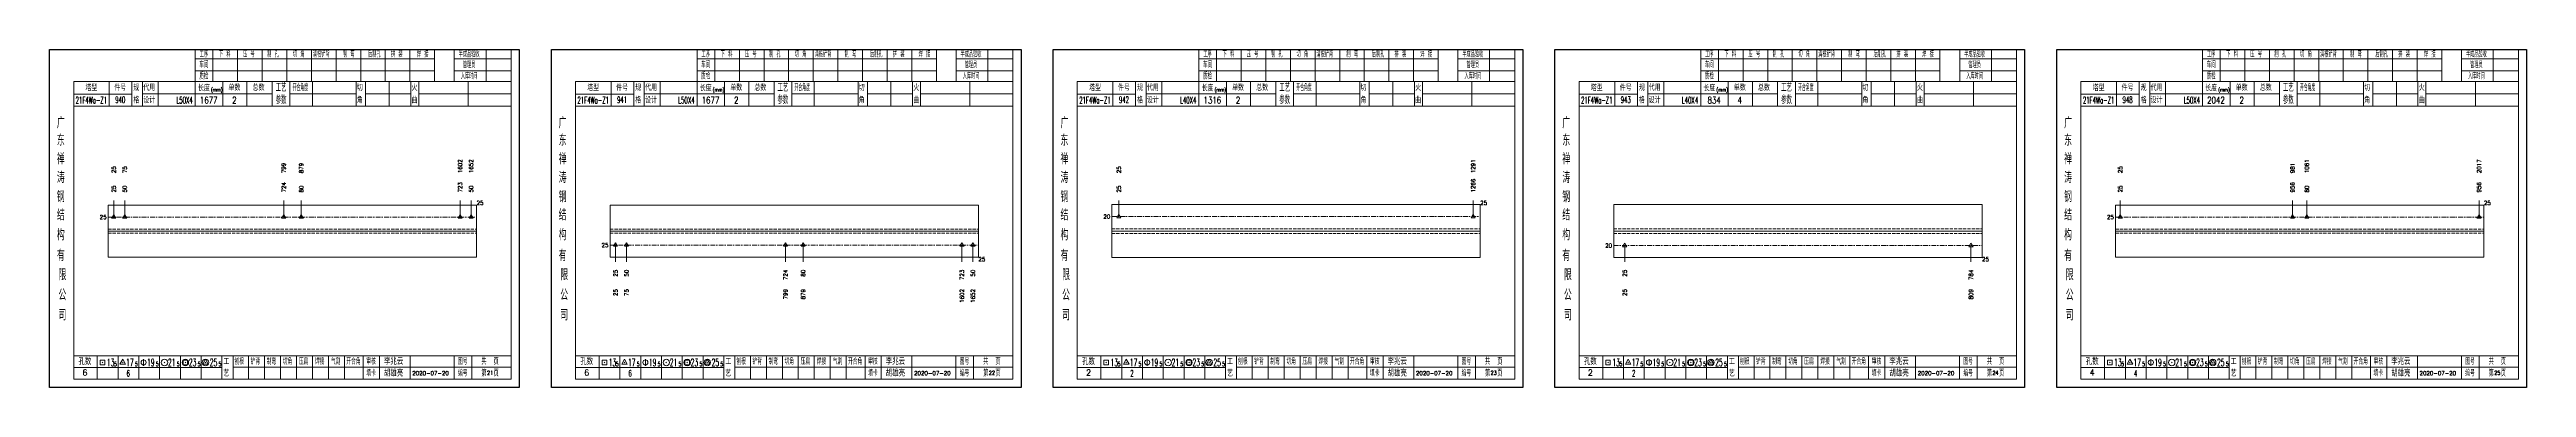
# Model space of a CAD drawing. Extents: x 1310 to 15542, y -76 to 8381.
# Drawn here: x 7759 to 9300, y -76 to 134 of the extents above; entities that cross this region are included whole.
import ezdxf
from ezdxf.enums import TextEntityAlignment as Align

# ---------------------------------------------------------------- set-up
doc = ezdxf.new("R2010")
doc.units = 0
doc.header["$MEASUREMENT"] = 0
doc.linetypes.add('一点画线', pattern=[5.2, 3, -1, 0.2, -1])
doc.linetypes.add('虚线', pattern=[2.75, 2, -0.75])
doc.layers.get('0').update_dxf_attribs({"linetype": 'CONTINUOUS', "lineweight": 25})
for name, color, linetype, lineweight in [('1', 7, 'CONTINUOUS', 25), ('4', 7, 'CONTINUOUS', 25), ('5', 7, 'CONTINUOUS', 25)]:
    doc.layers.add(name, color=color, linetype=linetype, lineweight=lineweight)
doc.styles.get("Standard").update_dxf_attribs({"font": 'simplex.shx', "width": 0.7, "height": 3, "bigfont": 'gbhzfs.shx'})

# ---------------------------------------------------------------- blocks, each defined once
blk = doc.blocks.new('孔17.5')
at = {"layer": '5', "color": 7, "linetype": 'Continuous', "lineweight": 13}
for p, q in [((0, 1), (-0.866, -0.5)), ((-0.1, -0.1), (0.1, 0.1)), ((0.1, -0.1), (-0.1, 0.1)), ((0.866, -0.5), (0, 1)), ((-0.866, -0.5), (0.866, -0.5))]:
    blk.add_line(p, q, dxfattribs=at)
blk = doc.blocks.new('CTJGK')
at = {"color": 6, "linetype": 'Continuous'}
for p, q in [((0, 209.97), (292.13, 209.97)), ((0, 0), (0, 209.97)), ((292.13, 209.97), (292.13, 0)), ((292.13, 0), (0, 0))]:
    blk.add_line(p, q, dxfattribs=at)

msp = doc.modelspace()

# ---------------------------------------------------------------- linework, layer by layer
at = {"color": 7, "linetype": 'Continuous', "lineweight": 18}
for p, q in [((7795.522, 37.234), (7795.522, 4.834)), ((7795.522, 37.234), (8024.652, 37.234)), ((8024.652, 37.234), (8024.652, 4.834)), ((8107.652, 37.234), (8107.652, 4.834)), ((8107.652, 37.234), (8336.782, 37.234)), ((8336.782, 37.234), (8336.782, 4.834)), ((8419.782, 37.534), (8419.782, 4.534)), ((8419.782, 37.534), (8648.912, 37.534)), ((8648.912, 37.534), (8648.912, 4.534)), ((8731.912, 37.534), (8731.912, 4.534)), ((8731.912, 37.534), (8961.042, 37.534)), ((8961.042, 37.534), (8961.042, 4.534)), ((9044.042, 37.234), (9044.042, 4.834)), ((9044.042, 37.234), (9273.172, 37.234)), ((9273.172, 37.234), (9273.172, 4.834)), ((7795.522, 21.034), (8024.652, 21.034)), ((8107.652, 21.034), (8336.782, 21.034)), ((8419.782, 21.034), (8648.912, 21.034)), ((8731.912, 21.034), (8961.042, 21.034)), ((9044.042, 21.034), (9273.172, 21.034))]:
    msp.add_line(p, q, dxfattribs=at)
at = {"color": 7, "linetype": 'Continuous', "lineweight": 13}
for p, q in [((7798.937, 29.734), (7798.937, 40.034)), ((7805.769, 29.734), (7805.769, 40.034)), ((7904.69, 29.734), (7904.69, 40.034)), ((7915.62, 29.734), (7915.62, 40.034)), ((8014.404, 29.734), (8014.404, 40.034)), ((8021.236, 29.734), (8021.236, 40.034)), ((8424.134, 30.034), (8424.134, 40.034)), ((8644.559, 30.034), (8644.559, 40.034)), ((9047.042, 29.734), (9047.042, 40.034)), ((9154.118, 29.734), (9154.118, 40.034)), ((9163.095, 29.734), (9163.095, 40.034)), ((9270.172, 29.734), (9270.172, 40.034)), ((8111.067, 12.334), (8111.067, 2.034)), ((8117.899, 12.334), (8117.899, 2.034)), ((8216.82, 12.334), (8216.82, 2.034)), ((8227.75, 12.334), (8227.75, 2.034)), ((8326.534, 12.334), (8326.534, 2.034)), ((8333.366, 12.334), (8333.366, 2.034)), ((8738.78, 12.034), (8738.78, 2.034)), ((8954.173, 12.034), (8954.173, 2.034))]:
    msp.add_line(p, q, dxfattribs=at)
at = {"color": 3, "linetype": '一点画线', "lineweight": 13}
for p, q in [((7795.522, 29.734), (8024.652, 29.734)), ((8419.782, 30.034), (8648.912, 30.034)), ((9044.042, 29.734), (9273.172, 29.734)), ((8107.652, 12.334), (8336.782, 12.334)), ((8731.912, 12.034), (8961.042, 12.034))]:
    msp.add_line(p, q, dxfattribs=at)
at = {"color": 1, "linetype": '虚线', "lineweight": 18}
for p, q in [((7795.522, 22.234), (8024.652, 22.234)), ((7795.522, 19.834), (8024.652, 19.834)), ((8107.652, 22.234), (8336.782, 22.234)), ((8107.652, 19.834), (8336.782, 19.834)), ((8419.782, 22.534), (8648.912, 22.534)), ((8419.782, 19.534), (8648.912, 19.534)), ((8731.912, 22.534), (8961.042, 22.534)), ((8731.912, 19.534), (8961.042, 19.534)), ((9044.042, 22.234), (9273.172, 22.234)), ((9044.042, 19.834), (9273.172, 19.834))]:
    msp.add_line(p, q, dxfattribs=at)
at = {"layer": '1', "color": 7, "linetype": 'Continuous', "lineweight": 18}
for p, q in [((7795.522, 4.834), (8024.652, 4.834)), ((8107.652, 4.834), (8336.782, 4.834)), ((8419.782, 4.534), (8648.912, 4.534)), ((8731.912, 4.534), (8961.042, 4.534)), ((9044.042, 4.834), (9273.172, 4.834))]:
    msp.add_line(p, q, dxfattribs=at)
at = {"layer": '4', "color": 1, "linetype": 'Continuous', "lineweight": 18}
for p, q in [((7759.022, 133.861), (7759.022, -76.109)), ((8051.152, 133.861), (7759.022, 133.861)), ((7849.652, 133.861), (7849.652, 114.021)), ((7998.492, 128.131), (7849.652, 128.131)), ((7860.682, 133.861), (7860.682, 114.001)), ((7875.992, 133.861), (7875.992, 114.001)), ((7891.312, 133.861), (7891.312, 114.001)), ((7906.622, 133.861), (7906.622, 114.001)), ((7921.932, 133.861), (7921.932, 114.001)), ((7937.242, 133.861), (7937.242, 114.001)), ((7952.562, 133.861), (7952.562, 114.001)), ((7967.872, 133.861), (7967.872, 114.001)), ((7983.182, 133.861), (7983.182, 114.001)), ((7998.492, 133.861), (7998.492, 114.021)), ((7998.492, 133.861), (7998.492, 114.001)), ((8010.772, 133.861), (8010.772, 114.001)), ((8046.102, 128.131), (8010.772, 128.131)), ((8030.522, 133.861), (8030.522, 114.001)), ((8046.102, 133.861), (8046.102, 114.001)), ((8051.152, 104.061), (8051.152, 133.861)), ((8071.152, 133.861), (8071.152, -76.109)), ((8363.282, 133.861), (8071.152, 133.861)), ((8161.782, 133.861), (8161.782, 114.021)), ((8310.622, 128.131), (8161.782, 128.131)), ((8172.812, 133.861), (8172.812, 114.001)), ((8188.122, 133.861), (8188.122, 114.001)), ((8203.442, 133.861), (8203.442, 114.001)), ((8218.752, 133.861), (8218.752, 114.001)), ((8234.062, 133.861), (8234.062, 114.001)), ((8249.372, 133.861), (8249.372, 114.001)), ((8264.692, 133.861), (8264.692, 114.001)), ((8280.002, 133.861), (8280.002, 114.001)), ((8295.312, 133.861), (8295.312, 114.001)), ((8310.622, 133.861), (8310.622, 114.021)), ((8310.622, 133.861), (8310.622, 114.001)), ((8322.902, 133.861), (8322.902, 114.001)), ((8358.232, 128.131), (8322.902, 128.131)), ((8342.652, 133.861), (8342.652, 114.001)), ((8358.232, 133.861), (8358.232, 114.001)), ((8363.282, 104.061), (8363.282, 133.861)), ((8383.282, 133.861), (8383.282, -76.109)), ((8675.412, 133.861), (8383.282, 133.861)), ((8473.912, 133.861), (8473.912, 114.021)), ((8622.752, 128.131), (8473.912, 128.131)), ((8484.942, 133.861), (8484.942, 114.001)), ((8500.252, 133.861), (8500.252, 114.001)), ((8515.572, 133.861), (8515.572, 114.001)), ((8530.882, 133.861), (8530.882, 114.001)), ((8546.192, 133.861), (8546.192, 114.001)), ((8561.502, 133.861), (8561.502, 114.001)), ((8576.822, 133.861), (8576.822, 114.001)), ((8592.132, 133.861), (8592.132, 114.001)), ((8607.442, 133.861), (8607.442, 114.001)), ((8622.752, 133.861), (8622.752, 114.021)), ((8622.752, 133.861), (8622.752, 114.001)), ((8635.032, 133.861), (8635.032, 114.001)), ((8670.362, 128.131), (8635.032, 128.131)), ((8654.782, 133.861), (8654.782, 114.001)), ((8670.362, 133.861), (8670.362, 114.001)), ((8675.412, 104.061), (8675.412, 133.861)), ((8695.412, 133.861), (8695.412, -76.109)), ((8987.542, 133.861), (8695.412, 133.861)), ((8786.042, 133.861), (8786.042, 114.021)), ((8934.882, 128.131), (8786.042, 128.131)), ((8797.072, 133.861), (8797.072, 114.001)), ((8812.382, 133.861), (8812.382, 114.001)), ((8827.702, 133.861), (8827.702, 114.001)), ((8843.012, 133.861), (8843.012, 114.001)), ((8858.322, 133.861), (8858.322, 114.001)), ((8873.632, 133.861), (8873.632, 114.001)), ((8888.952, 133.861), (8888.952, 114.001)), ((8904.262, 133.861), (8904.262, 114.001)), ((8919.572, 133.861), (8919.572, 114.001)), ((8934.882, 133.861), (8934.882, 114.021)), ((8934.882, 133.861), (8934.882, 114.001)), ((8947.162, 133.861), (8947.162, 114.001)), ((8982.492, 128.131), (8947.162, 128.131)), ((8966.912, 133.861), (8966.912, 114.001)), ((8982.492, 133.861), (8982.492, 114.001)), ((8987.542, 104.061), (8987.542, 133.861)), ((9007.542, 133.861), (9007.542, -76.109)), ((9299.672, 133.861), (9007.542, 133.861)), ((9098.172, 133.861), (9098.172, 114.021)), ((9247.012, 128.131), (9098.172, 128.131)), ((9109.202, 133.861), (9109.202, 114.001)), ((9124.512, 133.861), (9124.512, 114.001)), ((9139.832, 133.861), (9139.832, 114.001)), ((9155.142, 133.861), (9155.142, 114.001)), ((9170.452, 133.861), (9170.452, 114.001)), ((9185.762, 133.861), (9185.762, 114.001)), ((9201.082, 133.861), (9201.082, 114.001)), ((9216.392, 133.861), (9216.392, 114.001)), ((9231.702, 133.861), (9231.702, 114.001)), ((9247.012, 133.861), (9247.012, 114.021)), ((9247.012, 133.861), (9247.012, 114.001)), ((9259.292, 133.861), (9259.292, 114.001)), ((9294.622, 128.131), (9259.292, 128.131)), ((9279.042, 133.861), (9279.042, 114.001)), ((9294.622, 133.861), (9294.622, 114.001)), ((9299.672, 104.061), (9299.672, 133.861)), ((7774.032, 114.001), (7774.032, -71.059)), ((8046.102, 114.001), (7774.032, 114.001)), ((7796.152, 114.011), (7796.152, 98.591)), ((7810.302, 98.591), (7810.302, 114.001)), ((7816.802, 98.591), (7816.802, 114.001)), ((7826.672, 114.001), (7826.672, 98.591)), ((7998.492, 120.651), (7849.652, 120.651)), ((7849.652, 114.021), (7849.652, 98.591)), ((7866.772, 114.001), (7866.772, 98.591)), ((7881.822, 114.001), (7881.822, 98.591)), ((7897.522, 114.001), (7897.522, 98.591)), ((7908.582, 114.001), (7908.582, 98.591)), ((7922.532, 114.001), (7922.532, 98.591)), ((7949.832, 114.001), (7949.832, 98.591)), ((7955.592, 114.001), (7955.592, 98.591)), ((7970.212, 114.001), (7970.212, 98.591)), ((7983.672, 114.001), (7983.672, 98.591)), ((7988.662, 114.001), (7988.662, 98.591)), ((8046.102, 120.651), (8010.772, 120.651)), ((8019.402, 114.001), (8019.402, 98.591)), ((8046.102, -71.059), (8046.102, 114.001)), ((8086.162, 114.001), (8086.162, -71.059)), ((8358.232, 114.001), (8086.162, 114.001)), ((8108.282, 114.011), (8108.282, 98.591)), ((8122.432, 98.591), (8122.432, 114.001)), ((8128.932, 98.591), (8128.932, 114.001)), ((8138.802, 114.001), (8138.802, 98.591)), ((8310.622, 120.651), (8161.782, 120.651)), ((8161.782, 114.021), (8161.782, 98.591)), ((8178.902, 114.001), (8178.902, 98.591)), ((8193.952, 114.001), (8193.952, 98.591)), ((8209.652, 114.001), (8209.652, 98.591)), ((8220.712, 114.001), (8220.712, 98.591)), ((8234.662, 114.001), (8234.662, 98.591)), ((8261.962, 114.001), (8261.962, 98.591)), ((8267.722, 114.001), (8267.722, 98.591)), ((8282.342, 114.001), (8282.342, 98.591)), ((8295.802, 114.001), (8295.802, 98.591)), ((8300.792, 114.001), (8300.792, 98.591)), ((8358.232, 120.651), (8322.902, 120.651)), ((8331.532, 114.001), (8331.532, 98.591)), ((8358.232, -71.059), (8358.232, 114.001)), ((8398.292, 114.001), (8398.292, -71.059)), ((8670.362, 114.001), (8398.292, 114.001)), ((8420.412, 114.011), (8420.412, 98.591)), ((8434.562, 98.591), (8434.562, 114.001)), ((8441.062, 98.591), (8441.062, 114.001)), ((8450.932, 114.001), (8450.932, 98.591)), ((8622.752, 120.651), (8473.912, 120.651)), ((8473.912, 114.021), (8473.912, 98.591)), ((8491.032, 114.001), (8491.032, 98.591)), ((8506.082, 114.001), (8506.082, 98.591)), ((8521.782, 114.001), (8521.782, 98.591)), ((8532.842, 114.001), (8532.842, 98.591)), ((8546.792, 114.001), (8546.792, 98.591)), ((8574.092, 114.001), (8574.092, 98.591)), ((8579.852, 114.001), (8579.852, 98.591)), ((8594.472, 114.001), (8594.472, 98.591)), ((8607.932, 114.001), (8607.932, 98.591)), ((8612.922, 114.001), (8612.922, 98.591)), ((8670.362, 120.651), (8635.032, 120.651)), ((8643.662, 114.001), (8643.662, 98.591)), ((8670.362, -71.059), (8670.362, 114.001)), ((8710.422, 114.001), (8710.422, -71.059)), ((8982.492, 114.001), (8710.422, 114.001)), ((8732.542, 114.011), (8732.542, 98.591)), ((8746.692, 98.591), (8746.692, 114.001)), ((8753.192, 98.591), (8753.192, 114.001)), ((8763.062, 114.001), (8763.062, 98.591)), ((8934.882, 120.651), (8786.042, 120.651)), ((8786.042, 114.021), (8786.042, 98.591)), ((8803.162, 114.001), (8803.162, 98.591)), ((8818.212, 114.001), (8818.212, 98.591)), ((8833.912, 114.001), (8833.912, 98.591)), ((8844.972, 114.001), (8844.972, 98.591)), ((8858.922, 114.001), (8858.922, 98.591)), ((8886.222, 114.001), (8886.222, 98.591)), ((8891.982, 114.001), (8891.982, 98.591)), ((8906.602, 114.001), (8906.602, 98.591)), ((8920.062, 114.001), (8920.062, 98.591)), ((8925.052, 114.001), (8925.052, 98.591)), ((8982.492, 120.651), (8947.162, 120.651)), ((8955.792, 114.001), (8955.792, 98.591)), ((8982.492, -71.059), (8982.492, 114.001)), ((9022.552, 114.001), (9022.552, -71.059)), ((9294.622, 114.001), (9022.552, 114.001)), ((9044.672, 114.011), (9044.672, 98.591)), ((9058.822, 98.591), (9058.822, 114.001)), ((9065.322, 98.591), (9065.322, 114.001)), ((9075.192, 114.001), (9075.192, 98.591)), ((9247.012, 120.651), (9098.172, 120.651)), ((9098.172, 114.021), (9098.172, 98.591)), ((9115.292, 114.001), (9115.292, 98.591)), ((9130.342, 114.001), (9130.342, 98.591)), ((9146.042, 114.001), (9146.042, 98.591)), ((9157.102, 114.001), (9157.102, 98.591)), ((9171.052, 114.001), (9171.052, 98.591)), ((9198.352, 114.001), (9198.352, 98.591)), ((9204.112, 114.001), (9204.112, 98.591)), ((9218.732, 114.001), (9218.732, 98.591)), ((9232.192, 114.001), (9232.192, 98.591)), ((9237.182, 114.001), (9237.182, 98.591)), ((9294.622, 120.651), (9259.292, 120.651)), ((9267.922, 114.001), (9267.922, 98.591)), ((9294.622, -71.059), (9294.622, 114.001)), ((7810.302, 106.241), (7774.032, 106.241)), ((8046.282, 98.591), (7774.032, 98.591)), ((7897.522, 106.291), (7816.802, 106.291)), ((7908.582, 106.291), (7949.832, 106.291)), ((7955.592, 106.291), (7983.672, 106.291)), ((7988.662, 106.291), (8046.282, 106.291)), ((8051.152, -76.109), (8051.152, 104.061)), ((8122.432, 106.241), (8086.162, 106.241)), ((8358.412, 98.591), (8086.162, 98.591)), ((8209.652, 106.291), (8128.932, 106.291)), ((8220.712, 106.291), (8261.962, 106.291)), ((8267.722, 106.291), (8295.802, 106.291)), ((8300.792, 106.291), (8358.412, 106.291)), ((8363.282, -76.109), (8363.282, 104.061)), ((8434.562, 106.241), (8398.292, 106.241)), ((8670.542, 98.591), (8398.292, 98.591)), ((8521.782, 106.291), (8441.062, 106.291)), ((8532.842, 106.291), (8574.092, 106.291)), ((8579.852, 106.291), (8607.932, 106.291)), ((8612.922, 106.291), (8670.542, 106.291)), ((8675.412, -76.109), (8675.412, 104.061)), ((8746.692, 106.241), (8710.422, 106.241)), ((8982.672, 98.591), (8710.422, 98.591)), ((8833.912, 106.291), (8753.192, 106.291)), ((8844.972, 106.291), (8886.222, 106.291)), ((8891.982, 106.291), (8920.062, 106.291)), ((8925.052, 106.291), (8982.672, 106.291)), ((8987.542, -76.109), (8987.542, 104.061)), ((9058.822, 106.241), (9022.552, 106.241)), ((9294.802, 98.591), (9022.552, 98.591)), ((9146.042, 106.291), (9065.322, 106.291)), ((9157.102, 106.291), (9198.352, 106.291)), ((9204.112, 106.291), (9232.192, 106.291)), ((9237.182, 106.291), (9294.802, 106.291)), ((9299.672, -76.109), (9299.672, 104.061)), ((7774.032, -56.529), (8046.102, -56.529)), ((7788.722, -56.529), (7788.722, -71.059)), ((7801.652, -71.059), (7801.652, -56.529)), ((7814.582, -56.529), (7814.582, -71.059)), ((7827.502, -71.059), (7827.502, -56.529)), ((7840.432, -56.529), (7840.432, -71.059)), ((7853.362, -71.059), (7853.362, -56.529)), ((7866.282, -71.059), (7866.282, -56.529)), ((7873.152, -71.059), (7873.152, -56.529)), ((7882.812, -71.059), (7882.812, -56.529)), ((7892.752, -71.059), (7892.752, -56.529)), ((7902.692, -71.059), (7902.692, -56.529)), ((7912.642, -71.059), (7912.642, -56.529)), ((7922.582, -71.059), (7922.582, -56.529)), ((7932.522, -71.059), (7932.522, -56.529)), ((7942.472, -71.059), (7942.472, -56.529)), ((7954.112, -71.059), (7954.112, -56.529)), ((7964.262, -71.059), (7964.262, -56.529)), ((7983.322, -71.059), (7983.322, -56.529)), ((8010.702, -71.059), (8010.702, -56.529)), ((8021.662, -71.059), (8021.662, -56.529)), ((8086.162, -56.529), (8358.232, -56.529)), ((8100.852, -56.529), (8100.852, -71.059)), ((8113.782, -71.059), (8113.782, -56.529)), ((8126.712, -56.529), (8126.712, -71.059)), ((8139.632, -71.059), (8139.632, -56.529)), ((8152.562, -56.529), (8152.562, -71.059)), ((8165.492, -71.059), (8165.492, -56.529)), ((8178.412, -71.059), (8178.412, -56.529)), ((8185.282, -71.059), (8185.282, -56.529)), ((8194.942, -71.059), (8194.942, -56.529)), ((8204.882, -71.059), (8204.882, -56.529)), ((8214.822, -71.059), (8214.822, -56.529)), ((8224.772, -71.059), (8224.772, -56.529)), ((8234.712, -71.059), (8234.712, -56.529)), ((8244.652, -71.059), (8244.652, -56.529)), ((8254.602, -71.059), (8254.602, -56.529)), ((8266.242, -71.059), (8266.242, -56.529)), ((8276.392, -71.059), (8276.392, -56.529)), ((8295.452, -71.059), (8295.452, -56.529)), ((8322.832, -71.059), (8322.832, -56.529)), ((8333.792, -71.059), (8333.792, -56.529)), ((8398.292, -56.529), (8670.362, -56.529)), ((8412.982, -56.529), (8412.982, -71.059)), ((8425.912, -71.059), (8425.912, -56.529)), ((8438.842, -56.529), (8438.842, -71.059)), ((8451.762, -71.059), (8451.762, -56.529)), ((8464.692, -56.529), (8464.692, -71.059)), ((8477.622, -71.059), (8477.622, -56.529)), ((8490.542, -71.059), (8490.542, -56.529)), ((8497.412, -71.059), (8497.412, -56.529)), ((8507.072, -71.059), (8507.072, -56.529)), ((8517.012, -71.059), (8517.012, -56.529)), ((8526.952, -71.059), (8526.952, -56.529)), ((8536.902, -71.059), (8536.902, -56.529)), ((8546.842, -71.059), (8546.842, -56.529)), ((8556.782, -71.059), (8556.782, -56.529)), ((8566.732, -71.059), (8566.732, -56.529)), ((8578.372, -71.059), (8578.372, -56.529)), ((8588.522, -71.059), (8588.522, -56.529)), ((8607.582, -71.059), (8607.582, -56.529)), ((8634.962, -71.059), (8634.962, -56.529)), ((8645.922, -71.059), (8645.922, -56.529)), ((8710.422, -56.529), (8982.492, -56.529)), ((8725.112, -56.529), (8725.112, -71.059)), ((8738.042, -71.059), (8738.042, -56.529)), ((8750.972, -56.529), (8750.972, -71.059)), ((8763.892, -71.059), (8763.892, -56.529)), ((8776.822, -56.529), (8776.822, -71.059)), ((8789.752, -71.059), (8789.752, -56.529)), ((8802.672, -71.059), (8802.672, -56.529)), ((8809.542, -71.059), (8809.542, -56.529)), ((8819.202, -71.059), (8819.202, -56.529)), ((8829.142, -71.059), (8829.142, -56.529)), ((8839.082, -71.059), (8839.082, -56.529)), ((8849.032, -71.059), (8849.032, -56.529)), ((8858.972, -71.059), (8858.972, -56.529)), ((8868.912, -71.059), (8868.912, -56.529)), ((8878.862, -71.059), (8878.862, -56.529)), ((8890.502, -71.059), (8890.502, -56.529)), ((8900.652, -71.059), (8900.652, -56.529)), ((8919.712, -71.059), (8919.712, -56.529)), ((8947.092, -71.059), (8947.092, -56.529)), ((8958.052, -71.059), (8958.052, -56.529)), ((9022.552, -56.529), (9294.622, -56.529)), ((9037.242, -56.529), (9037.242, -71.059)), ((9050.172, -71.059), (9050.172, -56.529)), ((9063.102, -56.529), (9063.102, -71.059)), ((9076.022, -71.059), (9076.022, -56.529)), ((9088.952, -56.529), (9088.952, -71.059)), ((9101.882, -71.059), (9101.882, -56.529)), ((9114.802, -71.059), (9114.802, -56.529)), ((9121.672, -71.059), (9121.672, -56.529)), ((9131.332, -71.059), (9131.332, -56.529)), ((9141.272, -71.059), (9141.272, -56.529)), ((9151.212, -71.059), (9151.212, -56.529)), ((9161.162, -71.059), (9161.162, -56.529)), ((9171.102, -71.059), (9171.102, -56.529)), ((9181.042, -71.059), (9181.042, -56.529)), ((9190.992, -71.059), (9190.992, -56.529)), ((9202.632, -71.059), (9202.632, -56.529)), ((9212.782, -71.059), (9212.782, -56.529)), ((9231.842, -71.059), (9231.842, -56.529)), ((9259.222, -71.059), (9259.222, -56.529)), ((9270.182, -71.059), (9270.182, -56.529)), ((7759.022, -76.109), (8051.152, -76.109)), ((7866.282, -63.659), (7774.032, -63.659)), ((7774.032, -71.059), (8046.102, -71.059)), ((7873.112, -63.499), (8046.102, -63.499)), ((8071.152, -76.109), (8363.282, -76.109)), ((8178.412, -63.659), (8086.162, -63.659)), ((8086.162, -71.059), (8358.232, -71.059)), ((8185.242, -63.499), (8358.232, -63.499)), ((8383.282, -76.109), (8675.412, -76.109)), ((8490.542, -63.659), (8398.292, -63.659)), ((8398.292, -71.059), (8670.362, -71.059)), ((8497.372, -63.499), (8670.362, -63.499)), ((8695.412, -76.109), (8987.542, -76.109)), ((8802.672, -63.659), (8710.422, -63.659)), ((8710.422, -71.059), (8982.492, -71.059)), ((8809.502, -63.499), (8982.492, -63.499)), ((9007.542, -76.109), (9299.672, -76.109)), ((9114.802, -63.659), (9022.552, -63.659)), ((9022.552, -71.059), (9294.622, -71.059)), ((9121.632, -63.499), (9294.622, -63.499))]:
    msp.add_line(p, q, dxfattribs=at)
at = {"layer": '4', "color": 7, "linetype": 'Continuous', "lineweight": 13}
for p, q in [((7790.608, -62.023), (7790.608, -59.195)), ((7790.608, -59.195), (7793.436, -59.195)), ((7791.822, -60.809), (7792.222, -60.409)), ((7792.222, -60.809), (7791.822, -60.409)), ((7793.436, -59.195), (7793.436, -62.023)), ((7804.522, -58.609), (7802.79, -61.609)), ((7802.79, -61.609), (7806.254, -61.609)), ((7804.322, -60.809), (7804.722, -60.409)), ((7804.722, -60.809), (7804.322, -60.409)), ((7806.254, -61.609), (7804.522, -58.609)), ((7817.522, -58.609), (7817.522, -62.609)), ((7830.322, -60.809), (7830.722, -60.409)), ((7830.722, -60.809), (7830.322, -60.409)), ((7842.108, -62.023), (7842.108, -59.195)), ((7842.108, -59.195), (7844.936, -59.195)), ((7843.322, -60.809), (7843.722, -60.409)), ((7843.722, -60.809), (7843.322, -60.409)), ((7844.936, -59.195), (7844.936, -62.023)), ((7856.022, -58.609), (7854.29, -61.609)), ((7854.29, -61.609), (7857.754, -61.609)), ((7855.822, -60.809), (7856.222, -60.409)), ((7856.222, -60.809), (7855.822, -60.409)), ((7857.754, -61.609), (7856.022, -58.609)), ((8102.738, -62.023), (8102.738, -59.195)), ((8102.738, -59.195), (8105.566, -59.195)), ((8103.952, -60.809), (8104.352, -60.409)), ((8104.352, -60.809), (8103.952, -60.409)), ((8105.566, -59.195), (8105.566, -62.023)), ((8116.652, -58.609), (8114.92, -61.609)), ((8114.92, -61.609), (8118.384, -61.609)), ((8116.452, -60.809), (8116.852, -60.409)), ((8116.852, -60.809), (8116.452, -60.409)), ((8118.384, -61.609), (8116.652, -58.609)), ((8129.652, -58.609), (8129.652, -62.609)), ((8142.452, -60.809), (8142.852, -60.409)), ((8142.852, -60.809), (8142.452, -60.409)), ((8154.238, -62.023), (8154.238, -59.195)), ((8154.238, -59.195), (8157.066, -59.195)), ((8155.452, -60.809), (8155.852, -60.409)), ((8155.852, -60.809), (8155.452, -60.409)), ((8157.066, -59.195), (8157.066, -62.023)), ((8168.152, -58.609), (8166.42, -61.609)), ((8166.42, -61.609), (8169.884, -61.609)), ((8167.952, -60.809), (8168.352, -60.409)), ((8168.352, -60.809), (8167.952, -60.409)), ((8169.884, -61.609), (8168.152, -58.609)), ((8414.868, -62.023), (8414.868, -59.195)), ((8414.868, -59.195), (8417.696, -59.195)), ((8416.082, -60.809), (8416.482, -60.409)), ((8416.482, -60.809), (8416.082, -60.409)), ((8417.696, -59.195), (8417.696, -62.023)), ((8428.782, -58.609), (8427.05, -61.609)), ((8427.05, -61.609), (8430.514, -61.609)), ((8428.582, -60.809), (8428.982, -60.409)), ((8428.982, -60.809), (8428.582, -60.409)), ((8430.514, -61.609), (8428.782, -58.609)), ((8441.782, -58.609), (8441.782, -62.609)), ((8454.582, -60.809), (8454.982, -60.409)), ((8454.982, -60.809), (8454.582, -60.409)), ((8466.368, -62.023), (8466.368, -59.195)), ((8466.368, -59.195), (8469.196, -59.195)), ((8467.582, -60.809), (8467.982, -60.409)), ((8467.982, -60.809), (8467.582, -60.409)), ((8469.196, -59.195), (8469.196, -62.023)), ((8480.282, -58.609), (8478.55, -61.609)), ((8478.55, -61.609), (8482.014, -61.609)), ((8480.082, -60.809), (8480.482, -60.409)), ((8480.482, -60.809), (8480.082, -60.409)), ((8482.014, -61.609), (8480.282, -58.609)), ((8726.998, -62.023), (8726.998, -59.195)), ((8726.998, -59.195), (8729.826, -59.195)), ((8728.212, -60.809), (8728.612, -60.409)), ((8728.612, -60.809), (8728.212, -60.409)), ((8729.826, -59.195), (8729.826, -62.023)), ((8740.912, -58.609), (8739.18, -61.609)), ((8739.18, -61.609), (8742.644, -61.609)), ((8740.712, -60.809), (8741.112, -60.409)), ((8741.112, -60.809), (8740.712, -60.409)), ((8742.644, -61.609), (8740.912, -58.609)), ((8753.912, -58.609), (8753.912, -62.609)), ((8766.712, -60.809), (8767.112, -60.409)), ((8767.112, -60.809), (8766.712, -60.409)), ((8778.498, -62.023), (8778.498, -59.195)), ((8778.498, -59.195), (8781.326, -59.195)), ((8779.712, -60.809), (8780.112, -60.409)), ((8780.112, -60.809), (8779.712, -60.409)), ((8781.326, -59.195), (8781.326, -62.023)), ((8792.412, -58.609), (8790.68, -61.609)), ((8790.68, -61.609), (8794.144, -61.609)), ((8792.212, -60.809), (8792.612, -60.409)), ((8792.612, -60.809), (8792.212, -60.409)), ((8794.144, -61.609), (8792.412, -58.609)), ((9039.128, -62.023), (9039.128, -59.195)), ((9039.128, -59.195), (9041.956, -59.195)), ((9040.342, -60.809), (9040.742, -60.409)), ((9040.742, -60.809), (9040.342, -60.409)), ((9041.956, -59.195), (9041.956, -62.023)), ((9053.042, -58.609), (9051.31, -61.609)), ((9051.31, -61.609), (9054.774, -61.609)), ((9052.842, -60.809), (9053.242, -60.409)), ((9053.242, -60.809), (9052.842, -60.409)), ((9054.774, -61.609), (9053.042, -58.609)), ((9066.042, -58.609), (9066.042, -62.609)), ((9078.842, -60.809), (9079.242, -60.409)), ((9079.242, -60.809), (9078.842, -60.409)), ((9090.628, -62.023), (9090.628, -59.195)), ((9090.628, -59.195), (9093.456, -59.195)), ((9091.842, -60.809), (9092.242, -60.409)), ((9092.242, -60.809), (9091.842, -60.409)), ((9093.456, -59.195), (9093.456, -62.023)), ((9104.542, -58.609), (9102.81, -61.609)), ((9102.81, -61.609), (9106.274, -61.609)), ((9104.342, -60.809), (9104.742, -60.409)), ((9104.742, -60.809), (9104.342, -60.409)), ((9106.274, -61.609), (9104.542, -58.609)), ((7793.436, -62.023), (7790.608, -62.023)), ((7844.936, -62.023), (7842.108, -62.023)), ((8105.566, -62.023), (8102.738, -62.023)), ((8157.066, -62.023), (8154.238, -62.023)), ((8417.696, -62.023), (8414.868, -62.023)), ((8469.196, -62.023), (8466.368, -62.023)), ((8729.826, -62.023), (8726.998, -62.023)), ((8781.326, -62.023), (8778.498, -62.023)), ((9041.956, -62.023), (9039.128, -62.023)), ((9093.456, -62.023), (9090.628, -62.023))]:
    msp.add_line(p, q, dxfattribs=at)
for centre, radius in [((7817.522, -60.609), 1.6), ((7830.522, -60.609), 2), ((7843.522, -60.609), 2), ((7856.022, -60.609), 2), ((8129.652, -60.609), 1.6), ((8142.652, -60.609), 2), ((8155.652, -60.609), 2), ((8168.152, -60.609), 2), ((8441.782, -60.609), 1.6), ((8454.782, -60.609), 2), ((8467.782, -60.609), 2), ((8480.282, -60.609), 2), ((8753.912, -60.609), 1.6), ((8766.912, -60.609), 2), ((8779.912, -60.609), 2), ((8792.412, -60.609), 2), ((9066.042, -60.609), 1.6), ((9079.042, -60.609), 2), ((9092.042, -60.609), 2), ((9104.542, -60.609), 2)]:
    msp.add_circle(centre, radius, dxfattribs=at)

# ---------------------------------------------------------------- block references
at = {"color": 0, "linetype": 'Continuous'}
for p in [(7759.022, -76.109), (8071.152, -76.109), (8383.282, -76.109), (8695.412, -76.109), (9007.542, -76.109)]:
    msp.add_blockref('CTJGK', p, dxfattribs=at)
at = {"color": 8, "linetype": 'Continuous', "lineweight": 9, "xscale": 1.5, "yscale": 1.5, "zscale": 1.5}
for p in [(7798.937, 29.734), (7805.769, 29.734), (7904.69, 29.734), (7915.62, 29.734), (8014.404, 29.734), (8021.236, 29.734), (8424.134, 30.034), (8644.559, 30.034), (9047.042, 29.734), (9154.118, 29.734), (9163.095, 29.734), (9270.172, 29.734)]:
    msp.add_blockref('孔17.5', p, dxfattribs=at)
at = {"layer": '1', "color": 8, "linetype": 'Continuous', "lineweight": 9, "xscale": 1.5, "yscale": 1.5, "zscale": 1.5}
for p in [(8111.067, 12.334), (8117.899, 12.334), (8216.82, 12.334), (8227.75, 12.334), (8326.534, 12.334), (8333.366, 12.334), (8738.78, 12.034), (8954.173, 12.034)]:
    msp.add_blockref('孔17.5', p, dxfattribs=at)

# ---------------------------------------------------------------- texts
at = {"color": 7, "linetype": 'Continuous', "lineweight": 13}
for s, p in [('799', (7904.69, 57.034)), ('879', (7915.62, 57.034)), ('1602', (8014.404, 57.034)), ('1652', (8021.236, 57.034)), ('1291', (8644.559, 57.034)), ('981', (9154.118, 57.034)), ('1061', (9163.095, 57.034)), ('2017', (9270.172, 57.034)), ('25', (7798.937, 57.034)), ('75', (7805.769, 57.034)), ('25', (8424.134, 57.034)), ('25', (9047.042, 57.034))]:
    msp.add_text(s, height=2.5, rotation=90, dxfattribs=at).set_placement(p, align=Align.MIDDLE_LEFT)
at = {"color": 8, "linetype": 'Continuous', "lineweight": 9}
for s, p in [('25', (7798.937, 45.034)), ('50', (7805.769, 45.034)), ('724', (7904.69, 45.034)), ('80', (7915.62, 45.034)), ('723', (8014.404, 45.034)), ('50', (8021.236, 45.034)), ('25', (8424.134, 45.034)), ('1266', (8644.559, 45.034)), ('25', (9047.042, 45.034)), ('956', (9154.118, 45.034)), ('80', (9163.095, 45.034)), ('956', (9270.172, 45.034))]:
    msp.add_text(s, height=2.5, rotation=90, dxfattribs=at).set_placement(p, align=Align.MIDDLE_LEFT)
at = {"color": 7, "linetype": 'Continuous', "lineweight": 13}
for s, p in [('25', (7794.522, 29.734)), ('20', (8418.782, 30.034)), ('25', (9043.042, 29.734)), ('25', (8106.652, 12.334)), ('20', (8730.912, 12.034))]:
    msp.add_text(s, height=2.5, dxfattribs=at).set_placement(p, align=Align.MIDDLE_RIGHT)
for p in [(8024.652, 38.534), (8648.912, 38.534), (9273.172, 38.534)]:
    msp.add_text('25', height=2.5, dxfattribs=at).set_placement(p, align=Align.MIDDLE_LEFT)
at = {"layer": '1', "color": 7, "linetype": 'Continuous', "lineweight": 13}
for p in [(8336.782, 3.534), (8961.042, 3.534)]:
    msp.add_text('25', height=2.5, dxfattribs=at).set_placement(p, align=Align.MIDDLE_LEFT)
at = {"layer": '1', "color": 8, "linetype": 'Continuous', "lineweight": 9}
for s, p in [('25', (8111.067, -2.966)), ('50', (8117.899, -2.966)), ('724', (8216.82, -2.966)), ('80', (8227.75, -2.966)), ('723', (8326.534, -2.966)), ('50', (8333.366, -2.966)), ('25', (8738.78, -2.966)), ('784', (8954.173, -2.966))]:
    msp.add_text(s, height=2.5, rotation=90, dxfattribs=at).set_placement(p, align=Align.MIDDLE_RIGHT)
at = {"layer": '1', "color": 7, "linetype": 'Continuous', "lineweight": 13}
for s, p in [('25', (8111.067, -14.966)), ('75', (8117.899, -14.966)), ('799', (8216.82, -14.966)), ('879', (8227.75, -14.966)), ('1602', (8326.534, -14.966)), ('1652', (8333.366, -14.966)), ('25', (8738.78, -14.966)), ('809', (8954.173, -14.966))]:
    msp.add_text(s, height=2.5, rotation=90, dxfattribs=at).set_placement(p, align=Align.MIDDLE_RIGHT)
at = {"layer": '4', "color": 1, "linetype": 'Continuous', "lineweight": 25}
for s, height, width, p in [('车间', 4, 0.7, (7855.022, 124.391)), ('工序', 3.7, 0.7, (7855.022, 130.991)), ('下 料', 3.7, 0.7, (7868.022, 130.991)), ('压 号', 3.7, 0.7, (7883.022, 130.991)), ('制 孔', 3.7, 0.7, (7898.022, 130.991)), ('切 角', 3.7, 0.7, (7914.022, 130.991)), ('清根铲背 ', 3.7, 0.7, (7929.022, 130.991)), (' 制 弯', 3.7, 0.7, (7944.022, 130.991)), (' 后制孔', 3.7, 0.7, (7960.022, 130.991)), ('拼 装', 3.7, 0.7, (7975.022, 130.991)), (' 焊 接', 3.7, 0.7, (7990.022, 130.991)), ('半成品验收', 3.7, 0.7, (8020.022, 130.991)), ('管理员', 3.7, 0.7, (8020.022, 124.391)), ('车间', 4, 0.7, (8167.152, 124.391)), ('工序', 3.7, 0.7, (8167.152, 130.991)), ('下 料', 3.7, 0.7, (8180.152, 130.991)), ('压 号', 3.7, 0.7, (8195.152, 130.991)), ('制 孔', 3.7, 0.7, (8210.152, 130.991)), ('切 角', 3.7, 0.7, (8226.152, 130.991)), ('清根铲背 ', 3.7, 0.7, (8241.152, 130.991)), (' 制 弯', 3.7, 0.7, (8256.152, 130.991)), (' 后制孔', 3.7, 0.7, (8272.152, 130.991)), ('拼 装', 3.7, 0.7, (8287.152, 130.991)), (' 焊 接', 3.7, 0.7, (8302.152, 130.991)), ('半成品验收', 3.7, 0.7, (8332.152, 130.991)), ('管理员', 3.7, 0.7, (8332.152, 124.391)), ('车间', 4, 0.7, (8479.282, 124.391)), ('工序', 3.7, 0.7, (8479.282, 130.991)), ('下 料', 3.7, 0.7, (8492.282, 130.991)), ('压 号', 3.7, 0.7, (8507.282, 130.991)), ('制 孔', 3.7, 0.7, (8522.282, 130.991)), ('切 角', 3.7, 0.7, (8538.282, 130.991)), ('清根铲背 ', 3.7, 0.7, (8553.282, 130.991)), (' 制 弯', 3.7, 0.7, (8568.282, 130.991)), (' 后制孔', 3.7, 0.7, (8584.282, 130.991)), ('拼 装', 3.7, 0.7, (8599.282, 130.991)), (' 焊 接', 3.7, 0.7, (8614.282, 130.991)), ('半成品验收', 3.7, 0.7, (8644.282, 130.991)), ('管理员', 3.7, 0.7, (8644.282, 124.391)), ('车间', 4, 0.7, (8791.412, 124.391)), ('工序', 3.7, 0.7, (8791.412, 130.991)), ('下 料', 3.7, 0.7, (8804.412, 130.991)), ('压 号', 3.7, 0.7, (8819.412, 130.991)), ('制 孔', 3.7, 0.7, (8834.412, 130.991)), ('切 角', 3.7, 0.7, (8850.412, 130.991)), ('清根铲背 ', 3.7, 0.7, (8865.412, 130.991)), (' 制 弯', 3.7, 0.7, (8880.412, 130.991)), (' 后制孔', 3.7, 0.7, (8896.412, 130.991)), ('拼 装', 3.7, 0.7, (8911.412, 130.991)), (' 焊 接', 3.7, 0.7, (8926.412, 130.991)), ('半成品验收', 3.7, 0.7, (8956.412, 130.991)), ('管理员', 3.7, 0.7, (8956.412, 124.391)), ('车间', 4, 0.7, (9103.542, 124.391)), ('工序', 3.7, 0.7, (9103.542, 130.991)), ('下 料', 3.7, 0.7, (9116.542, 130.991)), ('压 号', 3.7, 0.7, (9131.542, 130.991)), ('制 孔', 3.7, 0.7, (9146.542, 130.991)), ('切 角', 3.7, 0.7, (9162.542, 130.991)), ('清根铲背 ', 3.7, 0.7, (9177.542, 130.991)), (' 制 弯', 3.7, 0.7, (9192.542, 130.991)), (' 后制孔', 3.7, 0.7, (9208.542, 130.991)), ('拼 装', 3.7, 0.7, (9223.542, 130.991)), (' 焊 接', 3.7, 0.7, (9238.542, 130.991)), ('半成品验收', 3.7, 0.7, (9268.542, 130.991)), ('管理员', 3.7, 0.7, (9268.542, 124.391)), ('质检', 4, 0.7, (7855.022, 117.331)), ('(mm)', 2.24, 0.7, (7863.022, 108.891)), ('工艺', 4.8, 0.7, (7903.022, 110.151)), ('开合角度', 4, 0.6, (7915.022, 110.151)), ('入库时间', 3.7, 0.7, (8020.022, 117.331)), ('质检', 4, 0.7, (8167.152, 117.331)), ('(mm)', 2.24, 0.7, (8175.152, 108.891)), ('工艺', 4.8, 0.7, (8215.152, 110.151)), ('开合角度', 4, 0.6, (8227.152, 110.151)), ('入库时间', 3.7, 0.7, (8332.152, 117.331)), ('质检', 4, 0.7, (8479.282, 117.331)), ('(mm)', 2.24, 0.7, (8487.282, 108.891)), ('工艺', 4.8, 0.7, (8527.282, 110.151)), ('开合角度', 4, 0.6, (8539.282, 110.151)), ('入库时间', 3.7, 0.7, (8644.282, 117.331)), ('质检', 4, 0.7, (8791.412, 117.331)), ('(mm)', 2.24, 0.7, (8799.412, 108.891)), ('工艺', 4.8, 0.7, (8839.412, 110.151)), ('开合角度', 4, 0.6, (8851.412, 110.151)), ('入库时间', 3.7, 0.7, (8956.412, 117.331)), ('质检', 4, 0.7, (9103.542, 117.331)), ('(mm)', 2.24, 0.7, (9111.542, 108.891)), ('工艺', 4.8, 0.7, (9151.542, 110.151)), ('开合角度', 4, 0.6, (9163.542, 110.151)), ('入库时间', 3.7, 0.7, (9268.542, 117.331)), ('广', 6.96, 0.7, (7766.022, 88.361)), ('21F4Wa-Z1', 4, 0.5, (7785.022, 102.411)), ('940', 4, 0.5, (7803.022, 102.661)), ('L50X4', 4, 0.5, (7843.022, 102.391)), ('1677', 4, 0.8, (7858.022, 102.441)), ('2', 4, 0.8, (7874.022, 102.441)), ('参数', 4.8, 0.7, (7903.022, 102.441)), ('广', 6.96, 0.7, (8078.152, 88.361)), ('21F4Wa-Z1', 4, 0.5, (8097.152, 102.411)), ('941', 4, 0.5, (8115.152, 102.661)), ('L50X4', 4, 0.5, (8155.152, 102.391)), ('1677', 4, 0.8, (8170.152, 102.441)), ('2', 4, 0.8, (8186.152, 102.441)), ('参数', 4.8, 0.7, (8215.152, 102.441)), ('广', 6.96, 0.7, (8390.282, 88.361)), ('21F4Wa-Z1', 4, 0.5, (8409.282, 102.411)), ('942', 4, 0.5, (8427.282, 102.661)), ('L40X4', 4, 0.5, (8467.282, 102.391)), ('1316', 4, 0.8, (8482.282, 102.441)), ('2', 4, 0.8, (8498.282, 102.441)), ('参数', 4.8, 0.7, (8527.282, 102.441)), ('广', 6.96, 0.7, (8702.412, 88.361)), ('21F4Wa-Z1', 4, 0.5, (8721.412, 102.411)), ('943', 4, 0.5, (8739.412, 102.661)), ('L40X4', 4, 0.5, (8779.412, 102.391)), ('834', 4, 0.8, (8794.412, 102.441)), ('4', 4, 0.8, (8810.412, 102.441)), ('参数', 4.8, 0.7, (8839.412, 102.441)), ('广', 6.96, 0.7, (9014.542, 88.361)), ('21F4Wa-Z1', 4, 0.5, (9033.542, 102.411)), ('948', 4, 0.5, (9051.542, 102.661)), ('L50X4', 4, 0.5, (9091.542, 102.391)), ('2042', 4, 0.8, (9106.542, 102.441)), ('2', 4, 0.8, (9122.542, 102.441)), ('参数', 4.8, 0.7, (9151.542, 102.441)), ('东', 6.96, 0.7, (7766.022, 77.571)), ('东', 6.96, 0.7, (8078.152, 77.571)), ('东', 6.96, 0.7, (8390.282, 77.571)), ('东', 6.96, 0.7, (8702.412, 77.571)), ('东', 6.96, 0.7, (9014.542, 77.571)), ('禅', 6.96, 0.7, (7766.022, 65.981)), ('禅', 6.96, 0.7, (8078.152, 65.981)), ('禅', 6.96, 0.7, (8390.282, 65.981)), ('禅', 6.96, 0.7, (8702.412, 65.981)), ('禅', 6.96, 0.7, (9014.542, 65.981)), ('钢', 6.96, 0.7, (7766.022, 42.491)), ('涛', 6.96, 0.7, (7766.022, 54.381)), ('钢', 6.96, 0.7, (8078.152, 42.491)), ('涛', 6.96, 0.7, (8078.152, 54.381)), ('钢', 6.96, 0.7, (8390.282, 42.491)), ('涛', 6.96, 0.7, (8390.282, 54.381)), ('钢', 6.96, 0.7, (8702.412, 42.491)), ('涛', 6.96, 0.7, (8702.412, 54.381)), ('钢', 6.96, 0.7, (9014.542, 42.491)), ('涛', 6.96, 0.7, (9014.542, 54.381)), ('结', 6.96, 0.7, (7766.022, 31.181)), ('结', 6.96, 0.7, (8078.152, 31.181)), ('结', 6.96, 0.7, (8390.282, 31.181)), ('结', 6.96, 0.7, (8702.412, 31.181)), ('结', 6.96, 0.7, (9014.542, 31.181)), ('构', 6.96, 0.7, (7766.022, 18.801)), ('构', 6.96, 0.7, (8078.152, 18.801)), ('构', 6.96, 0.7, (8390.282, 18.801)), ('构', 6.96, 0.7, (8702.412, 18.801)), ('构', 6.96, 0.7, (9014.542, 18.801)), ('有', 6.96, 0.7, (7766.022, 5.991)), ('有', 6.96, 0.7, (8078.152, 5.991)), ('有', 6.96, 0.7, (8390.282, 5.991)), ('有', 6.96, 0.7, (8702.412, 5.991)), ('有', 6.96, 0.7, (9014.542, 5.991)), ('公', 6.96, 0.7, (7767.022, -18.549)), ('限', 6.96, 0.7, (7767.022, -6.009)), ('公', 6.96, 0.7, (8079.152, -18.549)), ('限', 6.96, 0.7, (8079.152, -6.009)), ('公', 6.96, 0.7, (8391.282, -18.549)), ('限', 6.96, 0.7, (8391.282, -6.009)), ('公', 6.96, 0.7, (8703.412, -18.549)), ('限', 6.96, 0.7, (8703.412, -6.009)), ('公', 6.96, 0.7, (9015.542, -18.549)), ('限', 6.96, 0.7, (9015.542, -6.009)), ('司', 6.96, 0.7, (7767.022, -31.029)), ('司', 6.96, 0.7, (8079.152, -31.029)), ('司', 6.96, 0.7, (8391.282, -31.029)), ('司', 6.96, 0.7, (8703.412, -31.029)), ('司', 6.96, 0.7, (9015.542, -31.029)), ('13', 4.47, 0.5, (7797.022, -60.609)), ('5', 2.68, 0.6, (7800.022, -61.609)), ('17', 4.47, 0.5, (7809.022, -60.609)), ('5', 2.68, 0.6, (7813.022, -61.609)), ('19', 4.47, 0.5, (7822.022, -60.609)), ('5', 2.68, 0.6, (7826.022, -61.609)), ('21', 4.47, 0.5, (7835.022, -60.609)), ('5', 2.68, 0.6, (7839.022, -61.609)), ('23', 4.47, 0.5, (7848.022, -60.609)), ('5', 2.68, 0.6, (7852.022, -61.609)), ('25', 4.47, 0.5, (7861.022, -60.609)), ('5', 2.68, 0.6, (7865.022, -61.609)), ('刨根', 3.7, 0.8, (7877.022, -60.009)), ('铲背', 3.7, 0.8, (7887.022, -60.009)), ('制弯', 3.7, 0.8, (7897.022, -60.009)), ('切角', 3.7, 0.8, (7907.022, -60.009)), ('压扁', 3.7, 0.8, (7917.022, -60.009)), ('焊接', 3.7, 0.8, (7927.022, -60.009)), ('气割', 3.7, 0.8, (7937.022, -60.009)), ('开合角', 3.7, 0.8, (7948.022, -60.009)), ('审核', 3.7, 0.8, (7959.022, -60.009)), ('图号', 3.7, 0.8, (8016.022, -60.009)), ('共  页', 4, 0.8, (8033.022, -60.009)), ('13', 4.47, 0.5, (8109.152, -60.609)), ('5', 2.68, 0.6, (8112.152, -61.609)), ('17', 4.47, 0.5, (8121.152, -60.609)), ('5', 2.68, 0.6, (8125.152, -61.609)), ('19', 4.47, 0.5, (8134.152, -60.609)), ('5', 2.68, 0.6, (8138.152, -61.609)), ('21', 4.47, 0.5, (8147.152, -60.609)), ('5', 2.68, 0.6, (8151.152, -61.609)), ('23', 4.47, 0.5, (8160.152, -60.609)), ('5', 2.68, 0.6, (8164.152, -61.609)), ('25', 4.47, 0.5, (8173.152, -60.609)), ('5', 2.68, 0.6, (8177.152, -61.609)), ('刨根', 3.7, 0.8, (8189.152, -60.009)), ('铲背', 3.7, 0.8, (8199.152, -60.009)), ('制弯', 3.7, 0.8, (8209.152, -60.009)), ('切角', 3.7, 0.8, (8219.152, -60.009)), ('压扁', 3.7, 0.8, (8229.152, -60.009)), ('焊接', 3.7, 0.8, (8239.152, -60.009)), ('气割', 3.7, 0.8, (8249.152, -60.009)), ('开合角', 3.7, 0.8, (8260.152, -60.009)), ('审核', 3.7, 0.8, (8271.152, -60.009)), ('图号', 3.7, 0.8, (8328.152, -60.009)), ('共  页', 4, 0.8, (8345.152, -60.009)), ('13', 4.47, 0.5, (8421.282, -60.609)), ('5', 2.68, 0.6, (8424.282, -61.609)), ('17', 4.47, 0.5, (8433.282, -60.609)), ('5', 2.68, 0.6, (8437.282, -61.609)), ('19', 4.47, 0.5, (8446.282, -60.609)), ('5', 2.68, 0.6, (8450.282, -61.609)), ('21', 4.47, 0.5, (8459.282, -60.609)), ('5', 2.68, 0.6, (8463.282, -61.609)), ('23', 4.47, 0.5, (8472.282, -60.609)), ('5', 2.68, 0.6, (8476.282, -61.609)), ('25', 4.47, 0.5, (8485.282, -60.609)), ('5', 2.68, 0.6, (8489.282, -61.609)), ('刨根', 3.7, 0.8, (8501.282, -60.009)), ('铲背', 3.7, 0.8, (8511.282, -60.009)), ('制弯', 3.7, 0.8, (8521.282, -60.009)), ('切角', 3.7, 0.8, (8531.282, -60.009)), ('压扁', 3.7, 0.8, (8541.282, -60.009)), ('焊接', 3.7, 0.8, (8551.282, -60.009)), ('气割', 3.7, 0.8, (8561.282, -60.009)), ('开合角', 3.7, 0.8, (8572.282, -60.009)), ('审核', 3.7, 0.8, (8583.282, -60.009)), ('图号', 3.7, 0.8, (8640.282, -60.009)), ('共  页', 4, 0.8, (8657.282, -60.009)), ('13', 4.47, 0.5, (8733.412, -60.609)), ('5', 2.68, 0.6, (8736.412, -61.609)), ('17', 4.47, 0.5, (8745.412, -60.609)), ('5', 2.68, 0.6, (8749.412, -61.609)), ('19', 4.47, 0.5, (8758.412, -60.609)), ('5', 2.68, 0.6, (8762.412, -61.609)), ('21', 4.47, 0.5, (8771.412, -60.609)), ('5', 2.68, 0.6, (8775.412, -61.609)), ('23', 4.47, 0.5, (8784.412, -60.609)), ('5', 2.68, 0.6, (8788.412, -61.609)), ('25', 4.47, 0.5, (8797.412, -60.609)), ('5', 2.68, 0.6, (8801.412, -61.609)), ('刨根', 3.7, 0.8, (8813.412, -60.009)), ('铲背', 3.7, 0.8, (8823.412, -60.009)), ('制弯', 3.7, 0.8, (8833.412, -60.009)), ('切角', 3.7, 0.8, (8843.412, -60.009)), ('压扁', 3.7, 0.8, (8853.412, -60.009)), ('焊接', 3.7, 0.8, (8863.412, -60.009)), ('气割', 3.7, 0.8, (8873.412, -60.009)), ('开合角', 3.7, 0.8, (8884.412, -60.009)), ('审核', 3.7, 0.8, (8895.412, -60.009)), ('图号', 3.7, 0.8, (8952.412, -60.009)), ('共  页', 4, 0.8, (8969.412, -60.009)), ('13', 4.47, 0.5, (9045.542, -60.609)), ('5', 2.68, 0.6, (9048.542, -61.609)), ('17', 4.47, 0.5, (9057.542, -60.609)), ('5', 2.68, 0.6, (9061.542, -61.609)), ('19', 4.47, 0.5, (9070.542, -60.609)), ('5', 2.68, 0.6, (9074.542, -61.609)), ('21', 4.47, 0.5, (9083.542, -60.609)), ('5', 2.68, 0.6, (9087.542, -61.609)), ('23', 4.47, 0.5, (9096.542, -60.609)), ('5', 2.68, 0.6, (9100.542, -61.609)), ('25', 4.47, 0.5, (9109.542, -60.609)), ('5', 2.68, 0.6, (9113.542, -61.609)), ('刨根', 3.7, 0.8, (9125.542, -60.009)), ('铲背', 3.7, 0.8, (9135.542, -60.009)), ('制弯', 3.7, 0.8, (9145.542, -60.009)), ('切角', 3.7, 0.8, (9155.542, -60.009)), ('压扁', 3.7, 0.8, (9165.542, -60.009)), ('焊接', 3.7, 0.8, (9175.542, -60.009)), ('气割', 3.7, 0.8, (9185.542, -60.009)), ('开合角', 3.7, 0.8, (9196.542, -60.009)), ('审核', 3.7, 0.8, (9207.542, -60.009)), ('图号', 3.7, 0.8, (9264.542, -60.009)), ('共  页', 4, 0.8, (9281.542, -60.009)), ('6', 4, 0.5, (7808.022, -67.359)), ('填卡', 3.7, 0.8, (7959.022, -67.279)), ('编号', 3.7, 0.8, (8016.022, -67.279)), ('第  页', 4, 0.8, (8033.022, -67.279)), ('6', 4, 0.5, (8120.152, -67.359)), ('填卡', 3.7, 0.8, (8271.152, -67.279)), ('编号', 3.7, 0.8, (8328.152, -67.279)), ('第  页', 4, 0.8, (8345.152, -67.279)), ('2', 4, 0.5, (8432.282, -67.359)), ('填卡', 3.7, 0.8, (8583.282, -67.279)), ('编号', 3.7, 0.8, (8640.282, -67.279)), ('第  页', 4, 0.8, (8657.282, -67.279)), ('2', 4, 0.5, (8744.412, -67.359)), ('填卡', 3.7, 0.8, (8895.412, -67.279)), ('编号', 3.7, 0.8, (8952.412, -67.279)), ('第  页', 4, 0.8, (8969.412, -67.279)), ('4', 4, 0.5, (9056.542, -67.359)), ('填卡', 3.7, 0.8, (9207.542, -67.279)), ('编号', 3.7, 0.8, (9264.542, -67.279)), ('第  页', 4, 0.8, (9281.542, -67.279))]:
    msp.add_text(s, height=height, dxfattribs=dict(at, width=width)).set_placement(p, align=Align.MIDDLE_CENTER)
for s, height, p in [('塔型', 3.7, (7785.022, 110.121)), ('件号', 3.7, (7803.022, 110.121)), ('规', 3.7, (7813.022, 110.151)), ('代用', 3.7, (7821.022, 110.151)), ('长度', 3.7, (7855.022, 109.891)), ('单数', 3.7, (7874.022, 110.151)), ('总数', 3.7, (7889.022, 110.151)), ('切', 3.7, (7952.022, 110.151)), ('火', 3.7, (7986.022, 110.151)), ('塔型', 3.7, (8097.152, 110.121)), ('件号', 3.7, (8115.152, 110.121)), ('规', 3.7, (8125.152, 110.151)), ('代用', 3.7, (8133.152, 110.151)), ('长度', 3.7, (8167.152, 109.891)), ('单数', 3.7, (8186.152, 110.151)), ('总数', 3.7, (8201.152, 110.151)), ('切', 3.7, (8264.152, 110.151)), ('火', 3.7, (8298.152, 110.151)), ('塔型', 3.7, (8409.282, 110.121)), ('件号', 3.7, (8427.282, 110.121)), ('规', 3.7, (8437.282, 110.151)), ('代用', 3.7, (8445.282, 110.151)), ('长度', 3.7, (8479.282, 109.891)), ('单数', 3.7, (8498.282, 110.151)), ('总数', 3.7, (8513.282, 110.151)), ('切', 3.7, (8576.282, 110.151)), ('火', 3.7, (8610.282, 110.151)), ('塔型', 3.7, (8721.412, 110.121)), ('件号', 3.7, (8739.412, 110.121)), ('规', 3.7, (8749.412, 110.151)), ('代用', 3.7, (8757.412, 110.151)), ('长度', 3.7, (8791.412, 109.891)), ('单数', 3.7, (8810.412, 110.151)), ('总数', 3.7, (8825.412, 110.151)), ('切', 3.7, (8888.412, 110.151)), ('火', 3.7, (8922.412, 110.151)), ('塔型', 3.7, (9033.542, 110.121)), ('件号', 3.7, (9051.542, 110.121)), ('规', 3.7, (9061.542, 110.151)), ('代用', 3.7, (9069.542, 110.151)), ('长度', 3.7, (9103.542, 109.891)), ('单数', 3.7, (9122.542, 110.151)), ('总数', 3.7, (9137.542, 110.151)), ('切', 3.7, (9200.542, 110.151)), ('火', 3.7, (9234.542, 110.151)), ('格', 3.7, (7813.022, 102.441)), ('设计', 3.7, (7821.022, 102.441)), ('角', 3.7, (7952.022, 102.441)), ('曲', 3.7, (7986.022, 102.441)), ('格', 3.7, (8125.152, 102.441)), ('设计', 3.7, (8133.152, 102.441)), ('角', 3.7, (8264.152, 102.441)), ('曲', 3.7, (8298.152, 102.441)), ('格', 3.7, (8437.282, 102.441)), ('设计', 3.7, (8445.282, 102.441)), ('角', 3.7, (8576.282, 102.441)), ('曲', 3.7, (8610.282, 102.441)), ('格', 3.7, (8749.412, 102.441)), ('设计', 3.7, (8757.412, 102.441)), ('角', 3.7, (8888.412, 102.441)), ('曲', 3.7, (8922.412, 102.441)), ('格', 3.7, (9061.542, 102.441)), ('设计', 3.7, (9069.542, 102.441)), ('角', 3.7, (9200.542, 102.441)), ('曲', 3.7, (9234.542, 102.441)), ('孔数', 4, (7781.022, -60.089)), ('工', 3.7, (7869.022, -60.009)), ('李兆云', 4, (7973.022, -60.009)), ('孔数', 4, (8093.152, -60.089)), ('工', 3.7, (8181.152, -60.009)), ('李兆云', 4, (8285.152, -60.009)), ('孔数', 4, (8405.282, -60.089)), ('工', 3.7, (8493.282, -60.009)), ('李兆云', 4, (8597.282, -60.009)), ('孔数', 4, (8717.412, -60.089)), ('工', 3.7, (8805.412, -60.009)), ('李兆云', 4, (8909.412, -60.009)), ('孔数', 4, (9029.542, -60.089)), ('工', 3.7, (9117.542, -60.009)), ('李兆云', 4, (9221.542, -60.009)), ('6', 3.7, (7781.022, -66.919)), ('艺', 3.7, (7869.022, -67.359)), ('胡雄亮', 4, (7973.022, -67.279)), ('2020-07-20', 2.5, (7996.022, -67.279)), ('6', 3.7, (8093.152, -66.919)), ('艺', 3.7, (8181.152, -67.359)), ('胡雄亮', 4, (8285.152, -67.279)), ('2020-07-20', 2.5, (8308.152, -67.279)), ('2', 3.7, (8405.282, -66.919)), ('艺', 3.7, (8493.282, -67.359)), ('胡雄亮', 4, (8597.282, -67.279)), ('2020-07-20', 2.5, (8620.282, -67.279)), ('2', 3.7, (8717.412, -66.919)), ('艺', 3.7, (8805.412, -67.359)), ('胡雄亮', 4, (8909.412, -67.279)), ('2020-07-20', 2.5, (8932.412, -67.279)), ('4', 3.7, (9029.542, -66.919)), ('艺', 3.7, (9117.542, -67.359)), ('胡雄亮', 4, (9221.542, -67.279)), ('2020-07-20', 2.5, (9244.542, -67.279))]:
    msp.add_text(s, height=height, dxfattribs=at).set_placement(p, align=Align.MIDDLE_CENTER)
at = {"layer": '4', "color": 6, "linetype": 'Continuous', "lineweight": 25, "width": 0.8}
for s, p in [('21', (8033.047, -67.051)), ('22', (8345.177, -67.051)), ('23', (8657.307, -67.051)), ('24', (8969.437, -67.051)), ('25', (9281.567, -67.051))]:
    msp.add_text(s, height=2.5, dxfattribs=at).set_placement(p, align=Align.MIDDLE_CENTER)

doc.saveas('drawing.dxf')
